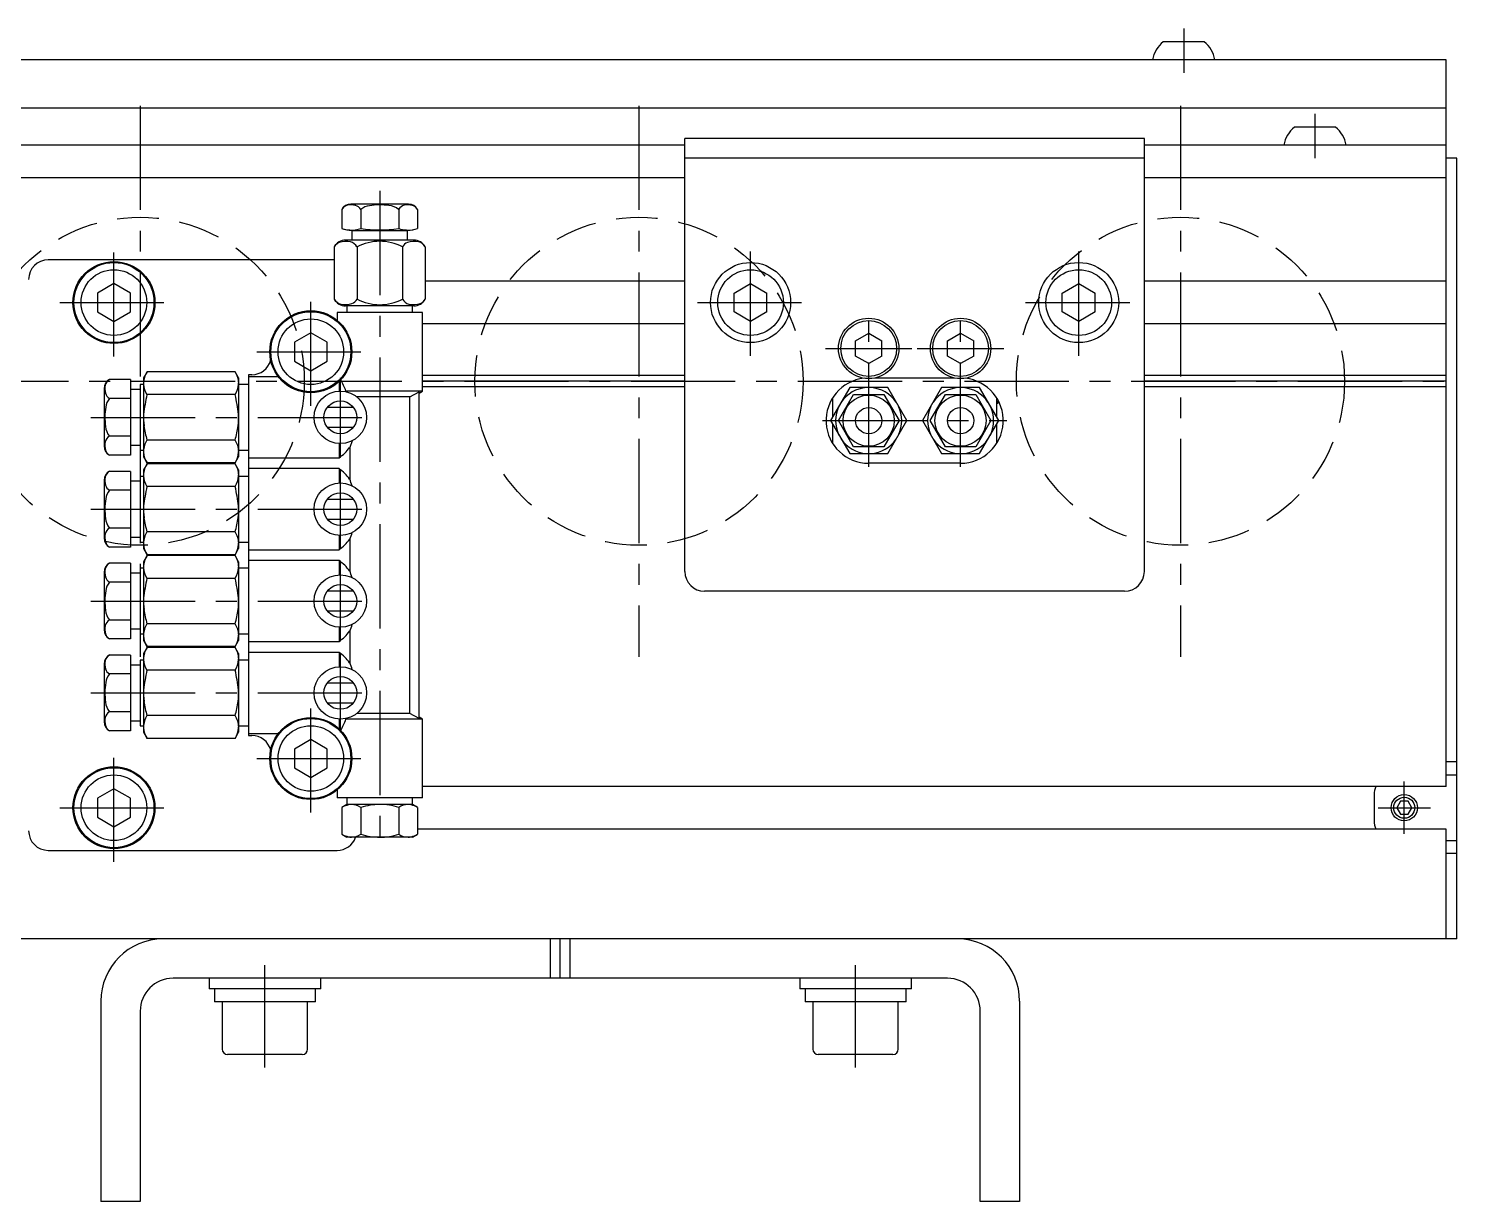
# Model space of a CAD drawing. Extents: x -10 to 4817, y -8 to 1051.
# Drawn here: x 3882.3 to 4100.3, y 28 to 206.7 of the extents above; entities that cross this region are included whole.
import ezdxf

# ---------------------------------------------------------------- set-up
doc = ezdxf.new("R2010")
doc.units = 0
doc.header["$LTSCALE"] = 0.5
doc.linetypes.add('CENTER', pattern=[50.8, 31.75, -6.35, 6.35, -6.35])
doc.linetypes.add('DASHED', pattern=[19.05, 12.7, -6.35])
for name, color, linetype in [('MSM_CENTER', 1, 'CENTER'), ('MSM_CONTINUOUS', 7, 'CONTINUOUS'), ('MSM_DASHED', 4, 'DASHED')]:
    doc.layers.add(name, color=color, linetype=linetype)

msp = doc.modelspace()

# ---------------------------------------------------------------- linework, layer by layer
at = {"layer": 'MSM_CENTER'}
for p, q in [((4058.25, 206.75), (4058.25, 200)), ((3899.25, 195), (3899.25, 111)), ((3975.25, 195), (3975.25, 111)), ((4057.75, 195), (4057.75, 111)), ((4078.25, 193.75), (4078.25, 187)), ((3935.75, 182), (3935.75, 81.5)), ((3895.25, 156.75), (3895.25, 173.25)), ((3992.25, 156.9), (3992.25, 173.1)), ((4042.25, 156.9), (4042.25, 173.1)), ((3925.25, 149.25), (3925.25, 165.75)), ((3887, 165), (3903.5, 165)), ((3984.15, 165), (4000.35, 165)), ((4010.25, 139.97), (4010.25, 164.6)), ((4024.25, 139.97), (4024.25, 164.6)), ((4034.15, 165), (4050.35, 165)), ((3917, 157.5), (3933.5, 157.5)), ((4003.66, 158), (4016.84, 158)), ((4017.66, 158), (4030.84, 158)), ((367.25, 153), (4100.25, 153)), ((3929.75, 141.5), (3929.75, 153.5)), ((3891.75, 147.5), (3935.75, 147.5)), ((4003.21, 147), (4031.29, 147)), ((3929.75, 127.5), (3929.75, 139.5)), ((3891.75, 133.5), (3935.75, 133.5)), ((3929.75, 113.5), (3929.75, 125.5)), ((3891.75, 119.5), (3935.75, 119.5)), ((3929.75, 99.5), (3929.75, 111.5)), ((3891.75, 105.5), (3935.75, 105.5)), ((3925.25, 87.25), (3925.25, 103.75)), ((3895.25, 79.75), (3895.25, 96.25)), ((3917, 95.5), (3933.5, 95.5)), ((4091.85, 84), (4091.85, 92)), ((3887, 88), (3903.5, 88)), ((4087.85, 88), (4095.85, 88)), ((3918.25, 48.4), (3918.25, 64)), ((4008.25, 48.4), (4008.25, 64))]:
    msp.add_line(p, q, dxfattribs=at)
at = {"layer": 'MSM_CONTINUOUS'}
for p, q in [((4061.38, 204.75), (4055.12, 204.75)), ((4098.25, 202), (372.25, 202)), ((4098.25, 91.25), (4098.25, 202)), ((4098.25, 194.6), (674.41, 194.6)), ((4052.25, 190), (3982.25, 190)), ((3982.25, 124), (3982.25, 190)), ((4052.25, 124), (4052.25, 190)), ((4081.38, 191.75), (4075.12, 191.75)), ((3982.25, 189), (676.65, 189)), ((4098.25, 189), (4052.25, 189)), ((4052.25, 187), (3982.25, 187)), ((4099.85, 187), (4098.25, 187)), ((4099.85, 68), (4099.85, 187)), ((3982.25, 184), (678.65, 184)), ((4098.25, 184), (4052.25, 184)), ((3929.98, 179.2), (3929.98, 176.3)), ((3940.15, 180), (3931.35, 180)), ((3932.86, 179.2), (3932.86, 176.3)), ((3938.64, 179.2), (3938.64, 176.3)), ((3941.52, 179.2), (3941.52, 176.3)), ((3940.95, 174.5), (3930.55, 174.5)), ((3931.48, 176), (3940.02, 176)), ((3931.5, 176), (3931.5, 174.5)), ((3940, 174.5), (3940, 176)), ((3928.82, 173.5), (3928.82, 165.5)), ((3932.29, 173.5), (3932.29, 165.5)), ((3939.21, 173.5), (3939.21, 165.5)), ((3942.68, 173.5), (3942.68, 165.5)), ((3928.82, 171.5), (3885.25, 171.5)), ((3895.25, 167.89), (3892.75, 166.44)), ((3897.75, 166.44), (3895.25, 167.89)), ((3982.25, 168.25), (3942.68, 168.25)), ((3989.75, 166.44), (3992.25, 167.89)), ((3992.25, 167.89), (3994.75, 166.44)), ((4039.75, 166.44), (4042.25, 167.89)), ((4042.25, 167.89), (4044.75, 166.44)), ((4098.25, 168.25), (4052.25, 168.25)), ((3892.75, 166.44), (3892.75, 163.56)), ((3897.75, 163.56), (3897.75, 166.44)), ((3989.75, 163.56), (3989.75, 166.44)), ((3994.75, 163.56), (3994.75, 166.44)), ((4039.75, 163.56), (4039.75, 166.44)), ((4044.75, 163.56), (4044.75, 166.44)), ((3892.75, 163.56), (3895.25, 162.11)), ((3895.25, 162.11), (3897.75, 163.56)), ((3940.95, 164.5), (3930.55, 164.5)), ((3930.75, 164.5), (3930.75, 163.5)), ((3940.75, 163.5), (3940.75, 164.5)), ((3992.25, 162.11), (3989.75, 163.56)), ((3994.75, 163.56), (3992.25, 162.11)), ((4042.25, 162.11), (4039.75, 163.56)), ((4044.75, 163.56), (4042.25, 162.11)), ((3929.25, 163.5), (3929.25, 162.3)), ((3942.25, 163.5), (3929.25, 163.5)), ((3942.25, 151.5), (3942.25, 163.5)), ((3982.25, 161.75), (3942.25, 161.75)), ((4098.25, 161.75), (4052.25, 161.75)), ((3925.25, 160.39), (3922.75, 158.94)), ((3927.75, 158.94), (3925.25, 160.39)), ((4008.25, 159.15), (4010.25, 160.31)), ((4008.25, 156.85), (4008.25, 159.15)), ((4010.25, 160.31), (4012.25, 159.15)), ((4012.25, 156.85), (4012.25, 159.15)), ((4022.25, 159.15), (4024.25, 160.31)), ((4022.25, 156.85), (4022.25, 159.15)), ((4024.25, 160.31), (4026.25, 159.15)), ((4026.25, 156.85), (4026.25, 159.15)), ((3922.75, 158.94), (3922.75, 156.06)), ((3927.75, 156.06), (3927.75, 158.94)), ((3922.75, 156.06), (3925.25, 154.61)), ((3925.25, 154.61), (3927.75, 156.06)), ((4010.25, 155.69), (4008.25, 156.85)), ((4012.25, 156.85), (4010.25, 155.69)), ((4024.25, 155.69), (4022.25, 156.85)), ((4026.25, 156.85), (4024.25, 155.69)), ((3897.75, 153.27), (3894.55, 153.27)), ((3897.75, 153.27), (3897.75, 141.73)), ((3900.29, 154.43), (3899.75, 153.5)), ((3899.75, 153.5), (3899.75, 141.5)), ((3913.71, 154.43), (3900.29, 154.43)), ((3914.25, 153.5), (3913.71, 154.43)), ((3914.25, 153.5), (3914.25, 141.5)), ((3915.75, 154), (3915.75, 99)), ((3916.25, 154), (3915.75, 154)), ((3920.3, 153.68), (3915.75, 153.68)), ((3929.55, 152.96), (3929.55, 151.49)), ((3982.25, 153.87), (3942.25, 153.87)), ((3982.25, 153), (3942.25, 153)), ((4011.18, 153.5), (4023.32, 153.5)), ((4098.25, 153.87), (4052.25, 153.87)), ((4098.25, 153), (4052.25, 153)), ((3893.75, 151.9), (3893.75, 143.1)), ((3899.25, 151.75), (3897.75, 151.75)), ((3899.75, 152.5), (3899.25, 152.5)), ((3899.25, 152.5), (3899.25, 142.5)), ((3913.71, 150.96), (3900.29, 150.96)), ((3915.75, 152.5), (3914.25, 152.5)), ((3930.6, 151.5), (3930.79, 151.36)), ((3942.25, 151.5), (3930.6, 151.5)), ((3940.33, 150.63), (3932.24, 150.63)), ((3940.33, 150.63), (3941.75, 151.4)), ((3940.33, 102.37), (3940.33, 150.63)), ((3941.75, 151.21), (3942.25, 151.5)), ((3941.75, 101.6), (3941.75, 151.4)), ((3982.25, 152.13), (3942.25, 152.13)), ((4007.35, 152.03), (4004.44, 147)), ((4004.75, 150.46), (4004.75, 147.53)), ((4005.63, 147), (4007.94, 151)), ((4013.15, 152.03), (4007.35, 152.03)), ((4007.94, 151), (4012.56, 151)), ((4012.56, 151), (4014.87, 147)), ((4016.06, 147), (4013.15, 152.03)), ((4021.35, 152.03), (4018.44, 147)), ((4019.63, 147), (4021.94, 151)), ((4027.15, 152.03), (4021.35, 152.03)), ((4021.94, 151), (4026.56, 151)), ((4026.56, 151), (4028.87, 147)), ((4030.06, 147), (4027.15, 152.03)), ((4029.75, 147.53), (4029.75, 150.46)), ((4098.25, 152.13), (4052.25, 152.13)), ((3897.75, 150.39), (3894.55, 150.39)), ((3931.75, 149), (3927.75, 149)), ((4029.75, 149.83), (4030.02, 149.98)), ((4030.14, 149.76), (4029.75, 149.54)), ((4004.44, 147), (4007.35, 141.97)), ((4004.75, 146.47), (4004.75, 143.54)), ((4007.94, 143), (4005.63, 147)), ((4014.87, 147), (4012.56, 143)), ((4013.15, 141.97), (4016.06, 147)), ((4018.44, 147), (4021.35, 141.97)), ((4021.94, 143), (4019.63, 147)), ((4028.87, 147), (4026.56, 143)), ((4027.15, 141.97), (4030.06, 147)), ((4029.75, 143.54), (4029.75, 146.47)), ((3897.75, 144.61), (3894.55, 144.61)), ((3913.71, 144.04), (3900.29, 144.04)), ((3927.75, 146), (3931.75, 146)), ((3931.56, 143.93), (3931.17, 142.91)), ((3897.75, 141.73), (3894.55, 141.73)), ((3897.75, 143.25), (3899.25, 143.25)), ((3899.25, 142.5), (3899.75, 142.5)), ((3914.25, 142.5), (3915.75, 142.5)), ((3929.55, 143.51), (3929.55, 141.32)), ((3931.17, 142.91), (3931.17, 138.09)), ((4007.35, 141.97), (4013.15, 141.97)), ((4012.56, 143), (4007.94, 143)), ((4021.35, 141.97), (4027.15, 141.97)), ((4026.56, 143), (4021.94, 143)), ((3899.75, 141.5), (3900.29, 140.57)), ((3900.29, 140.43), (3899.75, 139.5)), ((3913.71, 140.57), (3900.29, 140.57)), ((3913.71, 140.43), (3900.29, 140.43)), ((3913.71, 140.57), (3914.25, 141.5)), ((3914.25, 139.5), (3913.71, 140.43)), ((3915.75, 141.32), (3929.55, 141.32)), ((3929.55, 139.68), (3915.75, 139.68)), ((3929.55, 139.68), (3929.55, 137.49)), ((4024.25, 140.5), (4010.25, 140.5)), ((3893.75, 137.9), (3893.75, 129.1)), ((3897.75, 139.27), (3894.55, 139.27)), ((3897.75, 139.27), (3897.75, 127.73)), ((3899.25, 137.75), (3897.75, 137.75)), ((3899.75, 138.5), (3899.25, 138.5)), ((3899.25, 138.5), (3899.25, 128.5)), ((3899.75, 139.5), (3899.75, 127.5)), ((3914.25, 139.5), (3914.25, 127.5)), ((3915.75, 138.5), (3914.25, 138.5)), ((3897.75, 136.39), (3894.55, 136.39)), ((3913.71, 136.96), (3900.29, 136.96)), ((3931.75, 135), (3927.75, 135)), ((3927.75, 132), (3931.75, 132)), ((3897.75, 130.61), (3894.55, 130.61)), ((3897.75, 129.25), (3899.25, 129.25)), ((3913.71, 130.04), (3900.29, 130.04)), ((3929.55, 129.51), (3929.55, 127.32)), ((3931.17, 128.91), (3931.17, 124.09)), ((3897.75, 127.73), (3894.55, 127.73)), ((3899.25, 128.5), (3899.75, 128.5)), ((3899.75, 127.5), (3900.29, 126.57)), ((3913.71, 126.57), (3900.29, 126.57)), ((3913.71, 126.57), (3914.25, 127.5)), ((3914.25, 128.5), (3915.75, 128.5)), ((3915.75, 127.32), (3929.55, 127.32)), ((3897.75, 125.27), (3894.55, 125.27)), ((3897.75, 125.27), (3897.75, 113.73)), ((3899.75, 124.5), (3899.25, 124.5)), ((3899.25, 124.5), (3899.25, 114.5)), ((3900.29, 126.43), (3899.75, 125.5)), ((3899.75, 125.5), (3899.75, 113.5)), ((3913.71, 126.43), (3900.29, 126.43)), ((3914.25, 125.5), (3913.71, 126.43)), ((3914.25, 125.5), (3914.25, 113.5)), ((3915.75, 124.5), (3914.25, 124.5)), ((3929.55, 125.68), (3915.75, 125.68)), ((3929.55, 125.68), (3929.55, 123.49)), ((3893.75, 123.9), (3893.75, 115.1)), ((3897.75, 122.39), (3894.55, 122.39)), ((3899.25, 123.75), (3897.75, 123.75)), ((3913.71, 122.96), (3900.29, 122.96)), ((3931.75, 121), (3927.75, 121)), ((4049.25, 121), (3985.25, 121)), ((3927.75, 118), (3931.75, 118)), ((3897.75, 116.61), (3894.55, 116.61)), ((3913.71, 116.04), (3900.29, 116.04)), ((3897.75, 113.73), (3894.55, 113.73)), ((3897.75, 115.25), (3899.25, 115.25)), ((3899.25, 114.5), (3899.75, 114.5)), ((3899.75, 113.5), (3900.29, 112.57)), ((3913.71, 112.57), (3914.25, 113.5)), ((3914.25, 114.5), (3915.75, 114.5)), ((3929.55, 115.51), (3929.55, 113.32)), ((3931.17, 114.91), (3931.17, 110.09)), ((3897.75, 111.27), (3894.55, 111.27)), ((3897.75, 111.27), (3897.75, 99.73)), ((3900.29, 112.43), (3899.75, 111.5)), ((3899.75, 111.5), (3899.75, 99.5)), ((3913.71, 112.57), (3900.29, 112.57)), ((3913.71, 112.43), (3900.29, 112.43)), ((3914.25, 111.5), (3913.71, 112.43)), ((3914.25, 111.5), (3914.25, 99.5)), ((3915.75, 113.32), (3929.55, 113.32)), ((3929.55, 111.68), (3915.75, 111.68)), ((3929.55, 111.68), (3929.55, 109.49)), ((3893.75, 109.9), (3893.75, 101.1)), ((3899.25, 109.75), (3897.75, 109.75)), ((3899.75, 110.5), (3899.25, 110.5)), ((3899.25, 110.5), (3899.25, 100.5)), ((3915.75, 110.5), (3914.25, 110.5)), ((3897.75, 108.39), (3894.55, 108.39)), ((3913.71, 108.96), (3900.29, 108.96)), ((3931.75, 107), (3927.75, 107)), ((3897.75, 102.61), (3894.55, 102.61)), ((3927.75, 104), (3931.75, 104)), ((3897.75, 101.25), (3899.25, 101.25)), ((3899.25, 100.5), (3899.75, 100.5)), ((3913.71, 102.04), (3900.29, 102.04)), ((3914.25, 100.5), (3915.75, 100.5)), ((3929.55, 101.51), (3929.55, 100.04)), ((3930.6, 101.5), (3930.79, 101.64)), ((3942.25, 101.5), (3930.6, 101.5)), ((3940.33, 102.37), (3932.24, 102.37)), ((3941.75, 101.6), (3940.33, 102.37)), ((3942.25, 101.5), (3941.75, 101.79)), ((3942.25, 89.5), (3942.25, 101.5)), ((3897.75, 99.73), (3894.55, 99.73)), ((3899.75, 99.5), (3900.29, 98.57)), ((3913.71, 98.57), (3900.29, 98.57)), ((3913.71, 98.57), (3914.25, 99.5)), ((3915.75, 99.32), (3920.3, 99.32)), ((3915.75, 99), (3916.25, 99)), ((3925.25, 98.39), (3922.75, 96.94)), ((3927.75, 96.94), (3925.25, 98.39)), ((3922.75, 96.94), (3922.75, 94.06)), ((3927.75, 94.06), (3927.75, 96.94)), ((3922.75, 94.06), (3925.25, 92.61)), ((3925.25, 92.61), (3927.75, 94.06)), ((4099.85, 95), (4098.25, 95)), ((4098.25, 93), (4099.85, 93)), ((3895.25, 90.89), (3892.75, 89.44)), ((3892.75, 89.44), (3892.75, 86.56)), ((3897.75, 89.44), (3895.25, 90.89)), ((3897.75, 86.56), (3897.75, 89.44)), ((3929.25, 90.7), (3929.25, 89.5)), ((3942.25, 89.5), (3929.25, 89.5)), ((3930.75, 89.5), (3930.75, 88.5)), ((3940.75, 88.5), (3940.75, 89.5)), ((4098.25, 91.25), (3942.25, 91.25)), ((4087.25, 90), (4087.25, 86)), ((3930.75, 88.5), (3929.98, 88.05)), ((3929.98, 88.05), (3929.98, 83.95)), ((3940.75, 88.5), (3930.75, 88.5)), ((3932.86, 88.05), (3932.86, 83.95)), ((3938.64, 88.05), (3938.64, 83.95)), ((3941.52, 88.05), (3940.75, 88.5)), ((3941.52, 88.05), (3941.52, 83.95)), ((4091.27, 89), (4090.7, 88)), ((4090.7, 88), (4091.27, 87)), ((4092.43, 89), (4091.27, 89)), ((4093, 88), (4092.43, 89)), ((4092.43, 87), (4093, 88)), ((3892.75, 86.56), (3895.25, 85.11)), ((3895.25, 85.11), (3897.75, 86.56)), ((4091.27, 87), (4092.43, 87)), ((3929.98, 83.95), (3930.75, 83.5)), ((3940.75, 83.5), (3930.75, 83.5)), ((3940.75, 83.5), (3941.52, 83.95)), ((4098.25, 84.75), (3941.52, 84.75)), ((4098.25, 68), (4098.25, 84.75)), ((4098.25, 83), (4099.85, 83)), ((3885.25, 81.5), (3929.25, 81.5)), ((4099.85, 81), (4098.25, 81)), ((4099.85, 68), (472.25, 68)), ((3961.75, 62), (3961.75, 68)), ((3963.25, 62), (3963.25, 68)), ((3964.75, 62), (3964.75, 68)), ((4022.25, 62), (3904.25, 62)), ((3909.75, 62), (3909.75, 60.4)), ((3926.75, 60.4), (3926.75, 62)), ((3999.75, 62), (3999.75, 60.4)), ((4016.75, 60.4), (4016.75, 62)), ((3926.75, 60.4), (3909.75, 60.4)), ((3910.55, 60.4), (3910.55, 58.4)), ((3925.95, 58.4), (3925.95, 60.4)), ((4016.75, 60.4), (3999.75, 60.4)), ((4000.55, 60.4), (4000.55, 58.4)), ((4015.95, 58.4), (4015.95, 60.4)), ((3893.25, 58.5), (3893.25, 28)), ((3899.25, 57), (3899.25, 28)), ((3925.95, 58.4), (3910.55, 58.4)), ((3911.75, 58.4), (3911.75, 51.2)), ((3924.75, 51.2), (3924.75, 58.4)), ((4015.95, 58.4), (4000.55, 58.4)), ((4001.75, 58.4), (4001.75, 51.2)), ((4014.75, 51.2), (4014.75, 58.4)), ((4027.25, 28), (4027.25, 57)), ((4033.25, 58.5), (4033.25, 28)), ((3923.95, 50.4), (3912.55, 50.4)), ((4013.95, 50.4), (4002.55, 50.4)), ((3899.25, 28), (3893.25, 28)), ((4033.25, 28), (4027.25, 28))]:
    msp.add_line(p, q, dxfattribs=at)
for centre, radius in [((3895.25, 165), 6.25), ((3895.25, 165), 6.1), ((3992.25, 165), 6.1), ((4042.25, 165), 6.1), ((3895.25, 165), 5), ((3992.25, 165), 5), ((4042.25, 165), 5), ((3925.25, 157.5), 6.25), ((3925.25, 157.5), 6.1), ((3925.25, 157.5), 5), ((4010.25, 158), 4.6), ((4010.25, 158), 4.25), ((4024.25, 158), 4.6), ((4024.25, 158), 4.25), ((3929.75, 147.5), 4), ((4010.25, 147), 3.9), ((4024.25, 147), 3.9), ((3929.75, 147.5), 2.5), ((4010.25, 147), 2), ((4024.25, 147), 2), ((3929.75, 133.5), 4), ((3929.75, 133.5), 2.5), ((3929.75, 119.5), 4), ((3929.75, 119.5), 2.5), ((3929.75, 105.5), 4), ((3929.75, 105.5), 2.5), ((3925.25, 95.5), 6.25), ((3925.25, 95.5), 6.1), ((3925.25, 95.5), 5), ((3895.25, 88), 6.25), ((3895.25, 88), 6.1), ((3895.25, 88), 5), ((4091.85, 88), 2), ((4091.85, 88), 1.6)]:
    msp.add_circle(centre, radius, dxfattribs=at)
for centre, radius, start, end in [((4058.16, 201.1), 4.75, 129.7731, 169.0684), ((4058.34, 201.1), 4.75, 10.9316, 50.2269), ((4078.16, 188.1), 4.75, 129.7731, 169.0684), ((4078.34, 188.1), 4.75, 10.9316, 50.2269), ((3931.36, 178.4), 1.6, 90.4356, 150.0019), ((3931.08, 178.56), 1.28, 101.2367, 150.0095), ((3931.42, 177.23), 2.65, 75.4682, 102.7048), ((3931.76, 178.56), 1.27, 30.0015, 75.5168), ((3934.55, 177.03), 2.75, 97.7045, 127.8864), ((3935.76, 169.74), 10.14, 82.1591, 98.9764), ((3936.91, 176.99), 2.8, 52.0333, 85.178), ((3939.74, 178.56), 1.28, 101.2367, 150.0095), ((3940.08, 177.23), 2.65, 75.4682, 102.7048), ((3940.14, 178.4), 1.6, 29.9981, 89.5644), ((3940.42, 178.56), 1.27, 30.0015, 75.5168), ((3930.55, 172.5), 2, 90.1103, 149.9389), ((3931.48, 179.9), 3.9, 247.3775, 270), ((3931.21, 179.52), 3.45, 249.0935, 269.3389), ((3931.53, 179.81), 3.76, 264.4656, 290.7762), ((3935.75, 194.16), 18.09, 260.8193, 279.1807), ((3939.87, 179.52), 3.45, 249.0935, 269.3389), ((3940.19, 179.81), 3.76, 264.4656, 290.7762), ((3940.02, 179.9), 3.9, 270, 292.6121), ((3940.95, 172.5), 2, 30.0316, 89.8897), ((3930.15, 172.74), 1.53, 111.5511, 150.3652), ((3930.58, 171.04), 3.28, 77.03, 107.5801), ((3930.93, 172.72), 1.56, 29.9411, 75.7684), ((3935.75, 166.7), 7.63, 63.0096, 116.9904), ((3940.54, 172.74), 1.53, 111.5511, 150.3652), ((3940.97, 171.04), 3.28, 77.03, 107.5801), ((3941.32, 172.72), 1.56, 29.9411, 75.7684), ((3885.25, 168.5), 3, 90, 180), ((3930.55, 166.5), 2, 210.0316, 269.8897), ((3930.18, 166.28), 1.56, 209.9411, 255.7684), ((3930.53, 167.96), 3.28, 257.03, 287.5801), ((3930.96, 166.26), 1.53, 291.5511, 330.3652), ((3935.75, 172.3), 7.63, 243.0096, 296.9904), ((3940.57, 166.28), 1.56, 209.9411, 255.7684), ((3940.92, 167.96), 3.28, 257.03, 287.5801), ((3940.95, 166.5), 2, 270.1103, 329.9389), ((3941.35, 166.26), 1.53, 291.5511, 330.3652), ((3916.25, 157), 3, 270, 344.3457), ((3895.35, 151.89), 1.6, 119.9981, 179.5644), ((3895.19, 152.17), 1.28, 119.9905, 168.7633), ((3903.21, 152.57), 3.47, 147.6436, 177.9722), ((4017.04, 155.44), 117.32, 181.3419, 181.4015), ((3910.79, 152.57), 3.47, 2.0278, 32.3564), ((3796.96, 155.44), 117.32, 358.5985, 358.6581), ((3917.77, 146.69), 13.7, 20.5549, 28.5018), ((4010.25, 147), 6.5, 96.3016, 270), ((4024.25, 147), 6.5, 270, 83.6984), ((3896.52, 151.83), 2.65, 167.2952, 194.5318), ((3895.19, 151.49), 1.27, 194.4832, 239.9985), ((3903.3, 152.86), 3.56, 184.5339, 212.0949), ((3937.64, 143), 38.2, 167.9644, 172.5206), ((3910.7, 152.86), 3.56, 327.9051, 355.4661), ((3876.36, 143), 38.2, 7.4794, 12.0356), ((4010.25, 147), 5.04, 94.0987, 145.9013), ((4010.25, 147), 5.04, 34.0987, 85.9013), ((4024.25, 147), 5.04, 94.0987, 145.9013), ((4024.25, 147), 5.04, 34.0987, 85.9013), ((3904.01, 147.49), 10.14, 171.0236, 187.8409), ((3896.72, 148.7), 2.75, 142.1136, 172.2955), ((4010.25, 147), 5.04, 154.0987, 205.9013), ((4010.25, 147), 5.04, 334.0987, 25.9013), ((4024.25, 147), 5.04, 154.0987, 205.9013), ((4024.25, 147), 5.04, 334.0987, 25.9013), ((3896.76, 146.34), 2.8, 184.822, 217.9667), ((3908.06, 147.36), 8.31, 175.7914, 187.9999), ((3913.78, 148.01), 14.07, 187.355, 196.3931), ((3900.22, 148.01), 14.07, 343.6069, 352.645), ((3905.94, 147.36), 8.31, 352.0001, 4.2086), ((3895.19, 143.51), 1.28, 119.9905, 168.7633), ((3903.21, 142.18), 3.47, 147.6436, 177.9722), ((3910.79, 142.18), 3.47, 2.0278, 32.3564), ((4010.25, 147), 5.04, 214.0987, 265.9013), ((4010.25, 147), 5.04, 274.0987, 325.9013), ((4024.25, 147), 5.04, 214.0987, 265.9013), ((4024.25, 147), 5.04, 274.0987, 325.9013), ((3895.35, 143.11), 1.6, 180.4356, 240.0019), ((3896.52, 143.17), 2.65, 167.2952, 194.5318), ((3895.19, 142.83), 1.27, 194.4832, 239.9985), ((4017.04, 145.05), 117.32, 181.3419, 181.4015), ((3903.3, 142.46), 3.56, 184.5339, 212.0949), ((3910.7, 142.46), 3.56, 327.9051, 355.4661), ((3796.96, 145.05), 117.32, 358.5985, 358.6581), ((3925.06, 147.5), 7.64, 305.9792, 323.0464), ((3903.21, 138.57), 3.47, 147.6436, 177.9722), ((3910.79, 138.57), 3.47, 2.0278, 32.3564), ((3925.06, 133.5), 7.64, 36.9536, 54.0208), ((3895.35, 137.89), 1.6, 119.9981, 179.5644), ((3896.52, 137.83), 2.65, 167.2952, 194.5318), ((3895.19, 138.17), 1.28, 119.9905, 168.7633), ((4017.04, 141.44), 117.32, 181.3419, 181.4015), ((3903.3, 138.86), 3.56, 184.5339, 212.0949), ((3910.7, 138.86), 3.56, 327.9051, 355.4661), ((3796.96, 141.44), 117.32, 358.5985, 358.6581), ((3637.1, 25.24), 314.98, 20.7943, 20.9943), ((3895.19, 137.49), 1.27, 194.4832, 239.9985), ((3896.72, 134.7), 2.75, 142.1136, 172.2955), ((3937.64, 129), 38.2, 167.9644, 172.5206), ((3876.36, 129), 38.2, 7.4794, 12.0356), ((3904.01, 133.49), 10.14, 171.0236, 187.8409), ((3908.06, 133.36), 8.31, 175.7914, 187.9999), ((3905.94, 133.36), 8.31, 352.0001, 4.2086), ((3896.76, 132.34), 2.8, 184.822, 217.9667), ((3913.78, 134.01), 14.07, 187.355, 196.3931), ((3900.22, 134.01), 14.07, 343.6069, 352.645), ((3895.35, 129.11), 1.6, 180.4356, 240.0019), ((3896.52, 129.17), 2.65, 167.2952, 194.5318), ((3895.19, 129.51), 1.28, 119.9905, 168.7633), ((3903.21, 128.18), 3.47, 147.6436, 177.9722), ((3910.79, 128.18), 3.47, 2.0278, 32.3564), ((3925.06, 133.5), 7.64, 305.9792, 323.0464), ((3919.14, 134.09), 13.1, 336.6998, 341.5116), ((3895.19, 128.83), 1.27, 194.4832, 239.9985), ((4017.04, 131.05), 117.32, 181.3419, 181.4015), ((3903.3, 128.46), 3.56, 184.5339, 212.0949), ((3910.7, 128.46), 3.56, 327.9051, 355.4661), ((3796.96, 131.05), 117.32, 358.5985, 358.6581), ((3895.35, 123.89), 1.6, 119.9981, 179.5644), ((3896.52, 123.83), 2.65, 167.2952, 194.5318), ((3895.19, 124.17), 1.28, 119.9905, 168.7633), ((3903.21, 124.57), 3.47, 147.6436, 177.9722), ((4017.04, 127.44), 117.32, 181.3419, 181.4015), ((3903.3, 124.86), 3.56, 184.5339, 212.0949), ((3910.79, 124.57), 3.47, 2.0278, 32.3564), ((3910.7, 124.86), 3.56, 327.9051, 355.4661), ((3796.96, 127.44), 117.32, 358.5985, 358.6581), ((3925.06, 119.5), 7.64, 36.9536, 54.0208), ((3895.19, 123.49), 1.27, 194.4832, 239.9985), ((3896.72, 120.7), 2.75, 142.1136, 172.2955), ((3937.64, 115), 38.2, 167.9644, 172.5206), ((3876.36, 115), 38.2, 7.4794, 12.0356), ((3637.1, 11.24), 314.98, 20.7943, 20.9943), ((3985.25, 124), 3, 180, 270), ((4049.25, 124), 3, 270, 0), ((3904.01, 119.49), 10.14, 171.0236, 187.8409), ((3908.06, 119.36), 8.31, 175.7914, 187.9999), ((3905.94, 119.36), 8.31, 352.0001, 4.2086), ((3896.76, 118.34), 2.8, 184.822, 217.9667), ((3913.78, 120.01), 14.07, 187.355, 196.3931), ((3900.22, 120.01), 14.07, 343.6069, 352.645), ((3896.52, 115.17), 2.65, 167.2952, 194.5318), ((3895.19, 115.51), 1.28, 119.9905, 168.7633), ((3903.21, 114.18), 3.47, 147.6436, 177.9722), ((3910.79, 114.18), 3.47, 2.0278, 32.3564), ((3919.14, 120.09), 13.1, 336.6998, 341.5116), ((3895.35, 115.11), 1.6, 180.4356, 240.0019), ((3895.19, 114.83), 1.27, 194.4832, 239.9985), ((4017.04, 117.05), 117.32, 181.3419, 181.4015), ((3903.3, 114.46), 3.56, 184.5339, 212.0949), ((3910.7, 114.46), 3.56, 327.9051, 355.4661), ((3796.96, 117.05), 117.32, 358.5985, 358.6581), ((3925.06, 119.5), 7.64, 305.9792, 323.0464), ((3895.35, 109.89), 1.6, 119.9981, 179.5644), ((3895.19, 110.17), 1.28, 119.9905, 168.7633), ((3903.21, 110.57), 3.47, 147.6436, 177.9722), ((3910.79, 110.57), 3.47, 2.0278, 32.3564), ((3925.06, 105.5), 7.64, 36.9536, 54.0208), ((3896.52, 109.83), 2.65, 167.2952, 194.5318), ((3895.19, 109.49), 1.27, 194.4832, 239.9985), ((4017.04, 113.44), 117.32, 181.3419, 181.4015), ((3903.3, 110.86), 3.56, 184.5339, 212.0949), ((3910.7, 110.86), 3.56, 327.9051, 355.4661), ((3796.96, 113.44), 117.32, 358.5985, 358.6581), ((3919.13, 104.91), 13.11, 18.4905, 23.2981), ((3904.01, 105.49), 10.14, 171.0236, 187.8409), ((3896.72, 106.7), 2.75, 142.1136, 172.2955), ((3937.64, 101), 38.2, 167.9644, 172.5206), ((3876.36, 101), 38.2, 7.4794, 12.0356), ((3908.06, 105.36), 8.31, 175.7914, 187.9999), ((3905.94, 105.36), 8.31, 352.0001, 4.2086), ((3895.19, 101.51), 1.28, 119.9905, 168.7633), ((3896.76, 104.34), 2.8, 184.822, 217.9667), ((3913.78, 106.01), 14.07, 187.355, 196.3931), ((3900.22, 106.01), 14.07, 343.6069, 352.645), ((3895.35, 101.11), 1.6, 180.4356, 240.0019), ((3896.52, 101.17), 2.65, 167.2952, 194.5318), ((3895.19, 100.83), 1.27, 194.4832, 239.9985), ((3903.21, 100.18), 3.47, 147.6436, 177.9722), ((4017.04, 103.05), 117.32, 181.3419, 181.4015), ((3910.79, 100.18), 3.47, 2.0278, 32.3564), ((3796.96, 103.05), 117.32, 358.5985, 358.6581), ((3917.83, 106.29), 13.64, 331.474, 339.4565), ((3903.3, 100.46), 3.56, 184.5339, 212.0949), ((3910.7, 100.46), 3.56, 327.9051, 355.4661), ((3916.25, 96), 3, 15.6543, 90), ((4090.25, 90), 3, 155.3757, 180), ((3932.11, 83.91), 4.66, 103.9794, 117.2198), ((3931.63, 85.7), 2.81, 94.3884, 103.4565), ((3931.32, 85.61), 2.89, 57.6436, 87.9722), ((3935.95, 77.67), 10.83, 91.0424, 106.5456), ((3935.7, 78.61), 9.89, 72.7151, 89.697), ((3940.18, 85.61), 2.89, 92.0278, 122.3564), ((3939.87, 85.7), 2.81, 76.5435, 85.6116), ((3939.39, 83.91), 4.66, 62.7802, 76.0206), ((4090.25, 86), 3, 180, 204.6243), ((3885.25, 84.5), 3, 180, 270), ((3929.25, 84.5), 3, 270, 340.5288), ((3932.11, 88.09), 4.66, 242.7802, 256.0206), ((3931.63, 86.3), 2.81, 256.5435, 265.6116), ((3931.32, 86.39), 2.89, 272.0278, 302.3564), ((3935.95, 94.33), 10.83, 253.4544, 268.9576), ((3935.7, 93.39), 9.89, 270.303, 287.2849), ((3940.18, 86.39), 2.89, 237.6436, 267.9722), ((3939.87, 86.3), 2.81, 274.3884, 283.4565), ((3939.39, 88.09), 4.66, 283.9794, 297.2198), ((3902.75, 58.5), 9.5, 90, 180), ((4023.75, 58.5), 9.5, 0, 90), ((3904.25, 57), 5, 90, 180), ((4022.25, 57), 5, 0, 90), ((3912.55, 51.2), 0.8, 180, 270), ((3923.95, 51.2), 0.8, 270, 0), ((4002.55, 51.2), 0.8, 180, 270), ((4013.95, 51.2), 0.8, 270, 0)]:
    msp.add_arc(centre, radius, start, end, dxfattribs=at)
at = {"layer": 'MSM_DASHED'}
for centre in [(3899.25, 153), (3975.25, 153), (4057.75, 153)]:
    msp.add_circle(centre, 25, dxfattribs=at)

doc.saveas('drawing.dxf')
